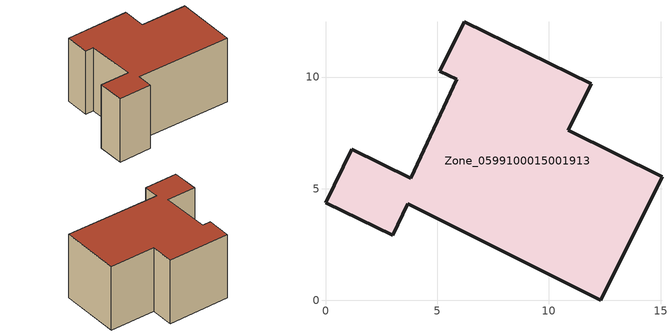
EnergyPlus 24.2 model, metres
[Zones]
Zone_0599100015001913
 floor ground (C_G): 12.33,0 3.69,4.33 3.01,2.92 0,4.37 1.17,6.76 3.81,5.48 5.87,9.89 5.11,10.27 6.21,12.48 11.91,9.71 10.87,7.61 15.07,5.53 z1.04
 wall outside (C_F): 11.91,9.71 6.21,12.48 5.11,10.27 5.87,9.89 3.81,5.48 1.17,6.76 0,4.37 3.01,2.92 3.69,4.33 12.33,0 15.07,5.53 10.87,7.61 11.91,9.71 z1.04:7.83
 roof outside (C_R): 3.69,4.33 12.33,0 15.07,5.53 10.87,7.61 11.91,9.71 6.21,12.48 5.11,10.27 5.87,9.89 3.81,5.48 1.17,6.76 0,4.37 3.01,2.92 z7.83
[BUILDING]
Pand.0599100015001913: North Axis=0; Terrain=City; Loads Convergence Tolerance Value=0.04; Temperature Convergence Tolerance Value=0.4; Solar Distribution=FullExterior; Maximum Number of Warmup Days=25; Minimum Number of Warmup Days=1
[Site:Location]
Rotterdam.The.Hague.AP_ZH_NLD Design_Conditions: Latitude=51.96; Longitude=4.45; Time Zone=1; Elevation=-4.5
[SITE:GROUNDTEMPERATURE:BUILDINGSURFACE]
18, 18, 18, 18, 18, 18, 18, 18, 18, 18, 18, 18
[MATERIAL] Thermal Absorptance=0.9; Solar Absorptance=0.7; Visible Absorptance=0.7
Name | Roughness | Thickness | Conductivity | Density | Specific Heat
G.TC.1946-1964 | MediumSmooth | 0.15 | 1 | 540 | 1210
F.TC.1946-1964 | Rough | 0.3 | 0.857143 | 1920 | 840
R.TC.1946-1964 | MediumRough | 0.2 | 0.235294 | 1500 | 1000
[CONSTRUCTION]
C_G: G.TC.1946-1964
C_F: F.TC.1946-1964
C_R: R.TC.1946-1964
[ZONE]
Zone_0599100015001913: Type=1; Multiplier=1; Ceiling Height=Autocalculate; Volume=Autocalculate; Floor Area=autocalculate; Part of Total Floor Area=Yes
[ZONEINFILTRATION:DESIGNFLOWRATE]
Infil_Zone_0599100015001913: Zone or ZoneList or Space or SpaceList=Zone_0599100015001913; Schedule=AlwaysOn; Design Flow Rate Calculation Method=Flow/Area; Flow Rate per Floor Area=0.003; Constant Term Coefficient=1; Temperature Term Coefficient=0; Velocity Term Coefficient=0; Velocity Squared Term Coefficient=0
[HVACTEMPLATE:ZONE:IDEALLOADSAIRSYSTEM]
Zone_0599100015001913: Maximum Heating Supply Air Temperature=50; Minimum Cooling Supply Air Temperature=13; Maximum Heating Supply Air Humidity Ratio=0.0156; Minimum Cooling Supply Air Humidity Ratio=0.0077; Heating Limit=NoLimit; Cooling Limit=NoLimit; Dehumidification Control Type=ConstantSensibleHeatRatio; Cooling Sensible Heat Ratio=0.7; Dehumidification Setpoint=60; Humidification Control Type=None; Humidification Setpoint=30; Outdoor Air Method=None; Outdoor Air Flow Rate per Person=0.00944; Outdoor Air Flow Rate per Zone Floor Area=0; Outdoor Air Flow Rate per Zone=0; Demand Controlled Ventilation Type=None; Outdoor Air Economizer Type=NoEconomizer; Heat Recovery Type=None; Sensible Heat Recovery Effectiveness=0.7; Latent Heat Recovery Effectiveness=0.65
[ZONECONTROL:THERMOSTAT]
ThermostatControl_Zone_0599100015001913: Zone or ZoneList=Zone_0599100015001913; Control Type Schedule=DualSetpointControlType; Control 1=Thermostat_Zone_0599100015001913; Temperature Difference Between Cutout And Setpoint=0
[THERMOSTATSETPOINT:DUALSETPOINT]
Thermostat_Zone_0599100015001913: Heating Setpoint Temperature Schedule=HeatingSetpoint_Zone_0599100015001913; Cooling Setpoint Temperature Schedule=CoolingSetpoint_Zone_0599100015001913
[SCHEDULE:COMPACT]
HeatingSetpoint_Zone_0599100015001913: Through: 12/31, For: AllDays, Until: 24:00, 21
CoolingSetpoint_Zone_0599100015001913: Through: 12/31, For: AllDays, Until: 24:00, 24
DualSetpointControlType: Through: 12/31, For: AllDays, Until: 24:00, 4
AlwaysOn: Through: 12/31, For: AllDays, Until: 24:00, 1
